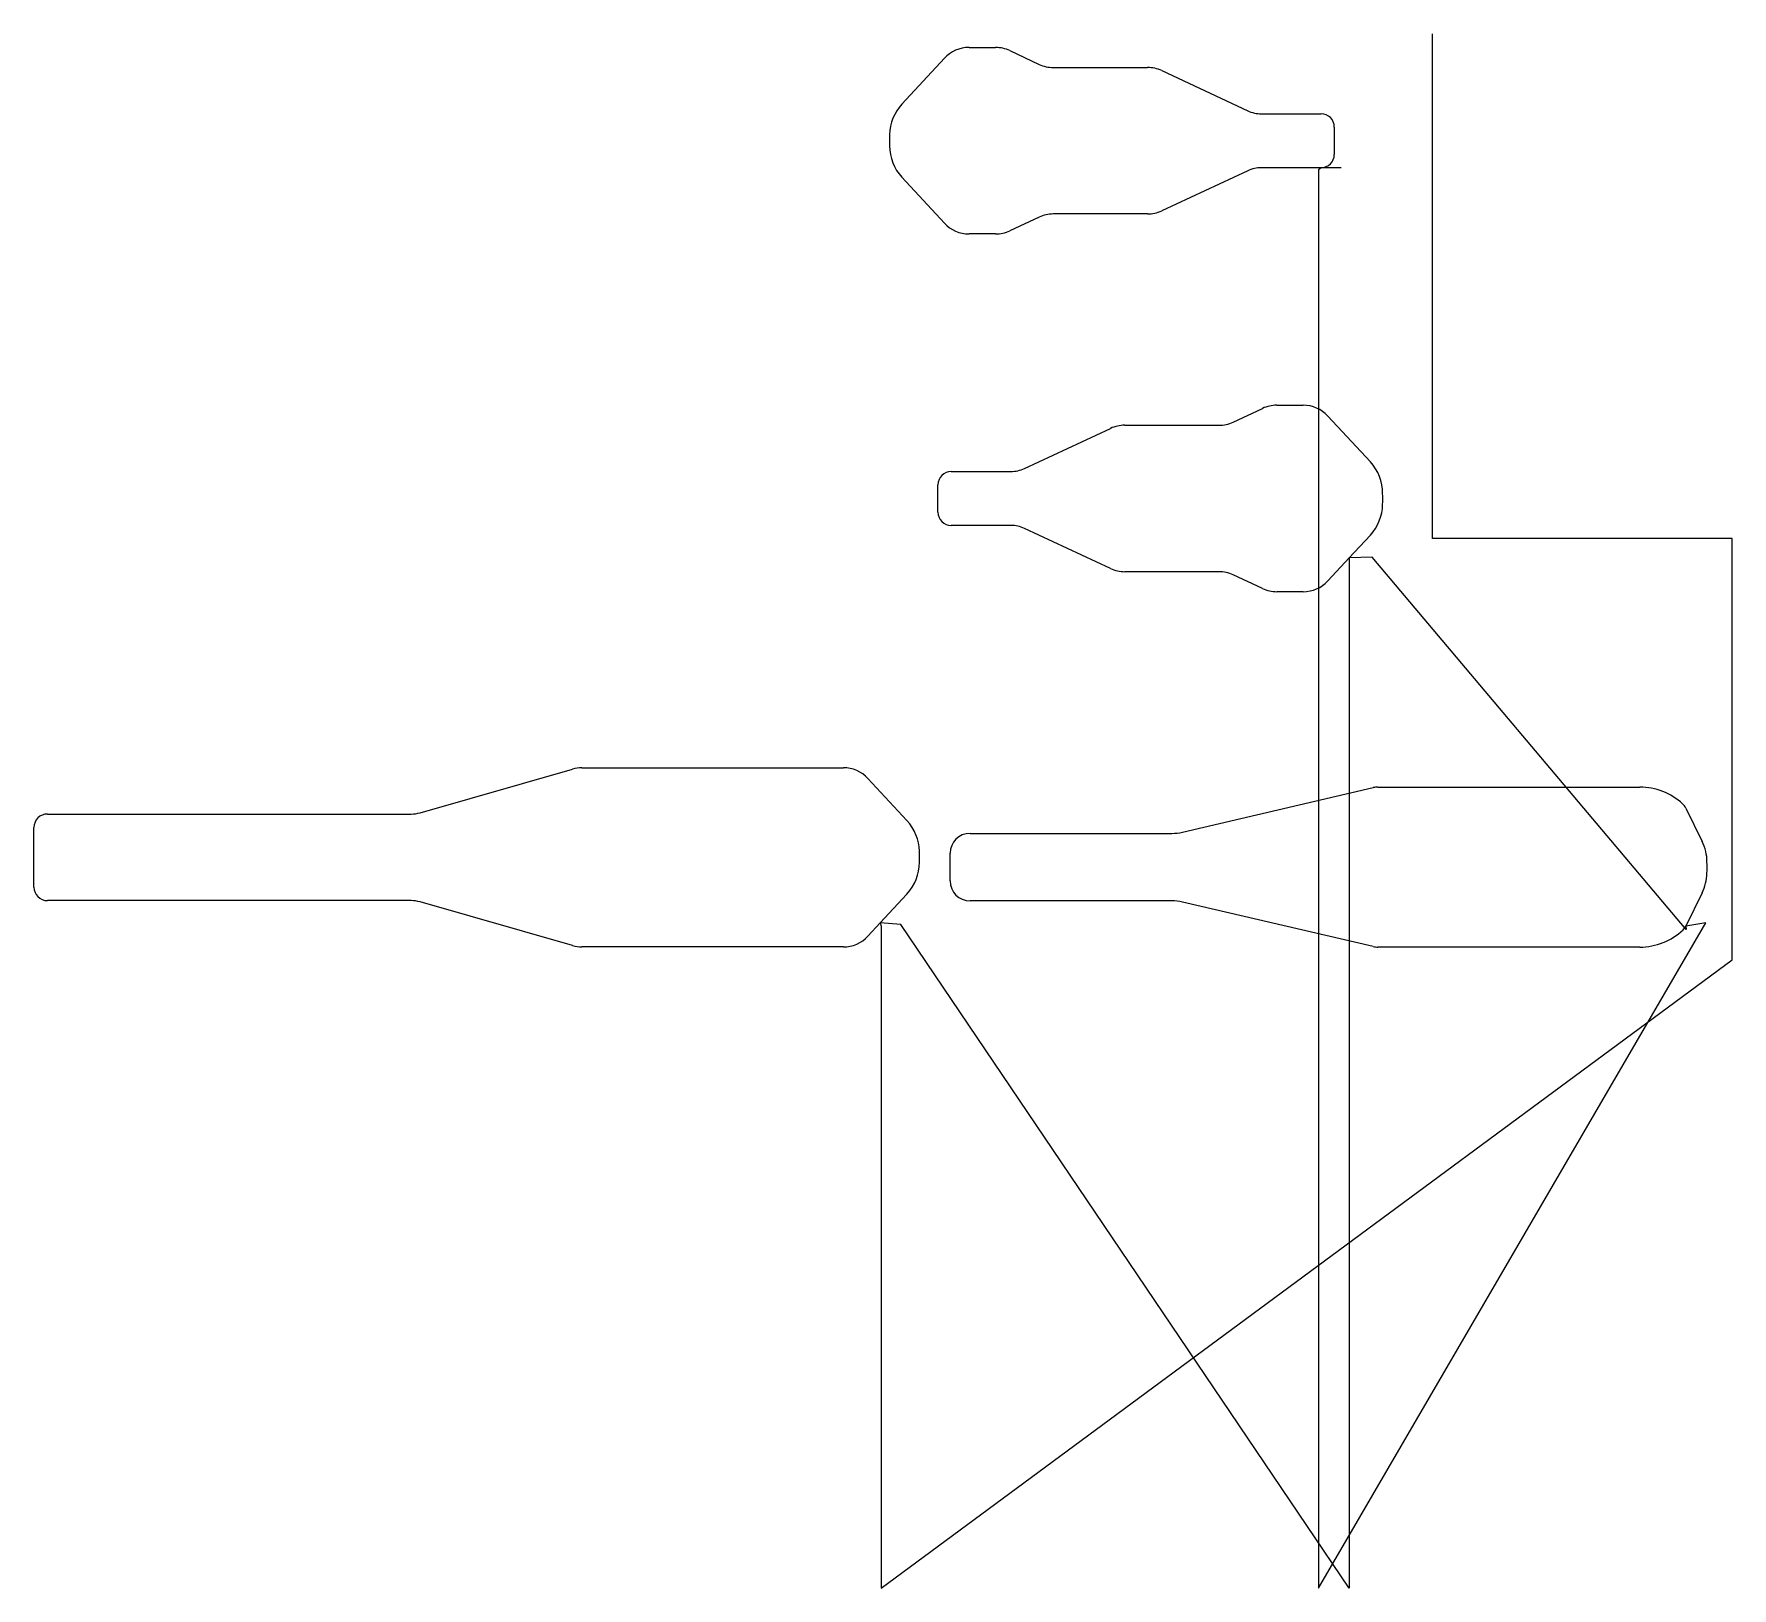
# Model space of a CAD drawing. Header units: metres. Extents: x 19 to 2587, y 0 to 2350.
import ezdxf

# ---------------------------------------------------------------- set-up
doc = ezdxf.new("R2010")
doc.units = ezdxf.units.M

msp = doc.modelspace()

# ---------------------------------------------------------------- linework, layer by layer
at = {"layer": 'TOOL_0'}
for p, q in [((2133.913, 2348.999), (2133.913, 2349.999)), ((2133.913, 1586.873), (2133.913, 2348.999)), ((1331.7, 2243.813), (1395.966, 2313.214)), ((1433.386, 2329.562), (1473.226, 2329.562)), ((1494.78, 2324.784), (1539.358, 2303.997)), ((1560.489, 2299.312), (1703.111, 2299.312)), ((1724.559, 2294.557), (1854.582, 2233.926)), ((1875.396, 2229.312), (1965.562, 2229.312)), ((1985.562, 2209.312), (1985.562, 2167.812)), ((1395.966, 2063.912), (1331.7, 2133.313)), ((1854.581, 2143.199), (1724.558, 2082.568)), ((1965.56, 2147.813), (1875.395, 2147.813)), ((1965.562, 2147.812), (1961.714, 2144.54)), ((1961.714, 2144.54), (1961.714, -0.001)), ((1995.869, 2147.813), (1965.56, 2147.813)), ((1539.357, 2073.128), (1494.779, 2052.341)), ((1703.11, 2077.813), (1560.488, 2077.813)), ((1473.225, 2047.563), (1433.386, 2047.563)), ((1832.409, 1763.035), (1876.987, 1783.822)), ((1898.541, 1788.6), (1938.381, 1788.6)), ((1975.801, 1772.252), (2040.067, 1702.851)), ((1517.185, 1692.965), (1647.208, 1753.596)), ((1668.656, 1758.351), (1811.278, 1758.351)), ((1406.206, 1688.351), (1496.371, 1688.351)), ((1386.206, 1626.851), (1386.206, 1668.351)), ((1496.371, 1606.851), (1406.206, 1606.851)), ((1647.208, 1541.606), (1517.185, 1602.237)), ((2040.067, 1592.351), (2007.934, 1557.651)), ((2587.053, 1586.873), (2133.913, 1586.873)), ((2587.053, 950.072), (2587.053, 1586.873)), ((2007.933, 1557.65), (1975.8, 1522.949)), ((2042.907, 1558.994), (2007.933, 1557.65)), ((2007.934, 1557.651), (2008.126, 1552.655)), ((2008.126, 1552.655), (2008.126, 0)), ((2517.689, 995.723), (2042.907, 1558.994)), ((1811.278, 1536.851), (1668.656, 1536.851)), ((1876.987, 1511.379), (1832.409, 1532.166)), ((1938.38, 1506.601), (1898.541, 1506.601)), ((603.025, 1172.371), (833.635, 1238.497)), ((847.555, 1240.453), (1243.182, 1240.453)), ((1280.235, 1224.265), (1339.355, 1160.421)), ((1755.785, 1142.989), (2044.574, 1210.373)), ((2051.618, 1211.184), (2447.609, 1211.184)), ((39.627, 1170.454), (589.381, 1170.454)), ((2516.995, 1179.481), (2541.932, 1128.975)), ((19.127, 1059.954), (19.127, 1149.954)), ((1434.665, 1141.184), (1740.107, 1141.184)), ((1404.665, 1069.184), (1404.665, 1111.184)), ((589.381, 1039.454), (39.627, 1039.454)), ((833.634, 971.41), (603.025, 1037.536)), ((1339.355, 1049.485), (1298.895, 1005.792)), ((1740.107, 1039.184), (1434.665, 1039.184)), ((2044.575, 969.995), (1755.786, 1037.379)), ((2541.932, 1051.393), (2516.996, 1000.887)), ((1298.895, 1005.793), (1280.235, 985.642)), ((1329.835, 1003.563), (1298.895, 1005.793)), ((1298.895, 1005.792), (1300.167, 1000.921)), ((2008.126, 0), (1329.835, 1003.563)), ((1961.714, -0.001), (2547.311, 1006.034)), ((2547.311, 1006.034), (2516.996, 1000.887)), ((1300.167, 1000.921), (1300.167, -0.001)), ((2516.996, 1000.887), (2517.689, 995.723)), ((1243.181, 969.454), (847.554, 969.454)), ((2447.61, 969.184), (2051.619, 969.184)), ((1300.167, -0.001), (2587.053, 950.072))]:
    msp.add_line(p, q, dxfattribs=at)
for centre, radius, start, end in [((1433.386, 2278.562), 51, 90, 137.199423), ((1473.226, 2278.562), 51, 64.999667, 90), ((1560.489, 2349.312), 50, 244.999721, 270), ((1703.111, 2248.562), 50.75, 64.999817, 90), ((1383.129, 2196.225), 70.069, 137.221465, 178.638389), ((1875.396, 2278.562), 49.25, 245.000115, 270), ((1965.562, 2209.312), 20, 0, 90), ((2041.812, 2188.563), 728.792, 179.266715, 180.604501), ((1383.061, 2180.874), 70, 180, 222.800116), ((1965.562, 2167.812), 20, 270, 0), ((1875.395, 2098.563), 49.25, 90, 114.999885), ((1703.11, 2128.563), 50.75, 270, 295.000183), ((1433.386, 2098.563), 51, 222.799753, 270), ((1560.488, 2027.813), 50, 90, 115.000279), ((1473.225, 2098.563), 51, 270, 295.000333), ((1898.541, 1737.6), 51, 90, 115.000333), ((1938.381, 1737.6), 51, 42.800577, 90), ((1668.656, 1707.601), 50.75, 90, 115.000183), ((1811.278, 1808.351), 50, 270, 294.999795), ((1988.706, 1655.29), 70, 0, 42.800116), ((1406.206, 1668.351), 20, 90, 180), ((1496.371, 1737.601), 49.25, 270, 294.999885), ((1329.955, 1647.601), 728.792, 359.267029, 0.604501), ((1406.206, 1626.851), 20, 180, 270), ((1988.638, 1639.94), 70.069, 317.220865, 358.640841), ((1496.371, 1557.601), 49.25, 65.000115, 90), ((1668.656, 1587.601), 50.75, 244.999817, 270), ((1811.278, 1486.851), 50, 64.999721, 90), ((1938.38, 1557.601), 51, 270, 317.199423), ((1898.541, 1557.601), 51, 244.999667, 270), ((847.555, 1189.953), 50.5, 90, 106.000253), ((1243.182, 1189.953), 50.5, 42.800454, 90), ((2051.768, 1178.886), 32.298, 90.266094, 102.869764), ((2447.631, 1116.524), 94.66, 46.89679, 90.013316), ((2498.977, 1170.641), 20.07, 26.133515, 48.352947), ((39.627, 1149.954), 20.5, 90, 180), ((589.381, 1219.954), 49.5, 270, 285.999771), ((1287.558, 1112.492), 70.57, 1.359251, 42.778824), ((1434.665, 1111.184), 30, 90, 180), ((1740.107, 1210.184), 69, 270, 283.133348), ((639.321, 1104.953), 718.846, 359.396859, 0.734344), ((2479.165, 1097.985), 70.001, 0, 26.276971), ((1287.627, 1097.386), 70.5, 317.199793, 0), ((2478.786, 1082.476), 70.381, 333.791734, 358.617567), ((1798.82, 1090.184), 750.386, 359.281785, 0.595657), ((39.627, 1059.954), 20.5, 180, 270), ((1434.665, 1069.184), 30, 180, 270), ((589.381, 989.954), 49.5, 73.99991, 90), ((1740.107, 970.184), 69, 76.865843, 90), ((1243.182, 1019.954), 50.5, 269.998865, 317.199546), ((2447.559, 1064.277), 95.092, 270.030729, 313.500556), ((2497.056, 1010.877), 22.303, 315.697587, 333.388993), ((847.554, 1019.954), 50.5, 253.999747, 270), ((2051.768, 1001.482), 32.298, 257.131965, 269.73568)]:
    msp.add_arc(centre, radius, start, end, dxfattribs=at)

doc.saveas('drawing.dxf')
